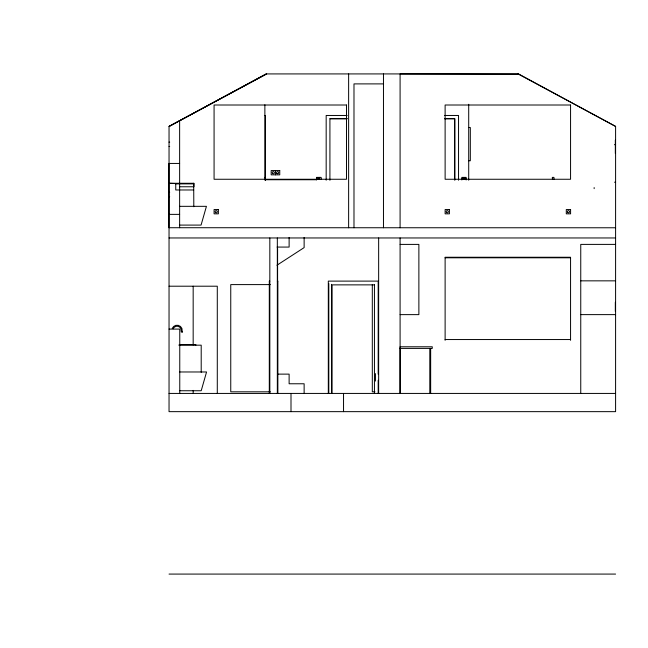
<?xml version="1.0" encoding="UTF-8"?>
<svg xmlns="http://www.w3.org/2000/svg" width="648" height="648" viewBox="0 0 648 648"><rect width="100%" height="100%" fill="white"/><g stroke="black" fill="none" stroke-linecap="round" stroke-linejoin="round"><path stroke-width="0.97" d="M276.947 265.226L304.131 247.609L304.131 237.427M383.47 83.892L353.986 83.892L353.986 227.772M264.87 115.466L265.405 115.466L265.405 180.298M347.15 115.466L326.171 115.466L326.171 180.217M444.552 115.466L458.541 115.466L458.541 180.217M347.085 118.681L329.921 118.681L329.921 180.298M444.69 118.681L454.791 118.681L454.791 180.298M329.994 118.738L347.117 118.738M444.609 118.738L454.677 118.738L454.677 179.423M468.707 127.526L470.318 127.526L470.318 160.761L468.707 160.761M169.039 142.139L169.687 142.139M614.523 144.682L615.592 144.682M169.039 146.432L169.687 146.432M179.634 163.442L168.909 163.442L168.909 227.723L615.6 227.772M264.87 177.382L265.518 177.382L265.518 179.95M264.87 179.739L316.337 179.739M614.523 182.209L615.592 182.209M169.039 183.279L193.971 183.279L193.971 186.762L179.634 186.762M175.746 183.878L193.703 183.878M193.703 189.977L175.746 189.977L175.746 183.546L169.306 183.279M169.039 192.399L169.687 192.399M169.039 196.684L169.687 196.684M179.634 206.331L206.437 206.331L201.074 225.091L179.634 225.091M169.039 214.375L179.634 214.375M169.039 237.962L615.592 237.962M400.116 244.401L418.875 244.401L418.875 314.628L400.116 314.628M615.592 244.393L580.754 244.393L580.754 393.425M277.061 247.074L289.121 247.074L289.121 237.427M445.119 257.791L570.564 257.791M580.754 280.843L615.592 280.843M269.827 281.111L269.293 281.111L269.293 393.425M277.328 281.111L277.862 281.111L277.862 393.425M270.346 284.602L230.753 284.602L230.753 391.813L270.346 391.813M374.439 284.869L332.068 284.869L332.068 393.425M169.039 286.205L217.291 286.205L217.291 393.425M580.754 314.62L615.592 314.62M169.039 329.095L179.763 329.095L179.763 393.425M182.307 332.051L181.31 332.051L180.986 328.811A4.261 4.253 0 0 0 173.121 328.811M445.119 339.544L570.564 339.544M179.277 344.639L195.85 344.639L195.85 345.173M178.84 345.173L201.204 345.173L201.204 372.317M400.1 348.397L432.265 348.397L432.265 346.785L400.1 346.785L400.1 393.425L400.091 237.962M179.763 371.976L206.566 371.976L201.204 390.744L179.763 390.744M278.114 374.123L289.121 374.123L289.121 383.77L304.131 383.77L304.131 393.425M374.957 391.813L372.308 391.813L372.308 284.602M169.039 393.425L615.592 393.425M169.039 574.079L615.592 574.079M518.505 74.188L400.091 73.921L400.091 227.772M518.011 73.921L615.6 126.36L615.592 411.65L169.039 411.65L169.039 126.36L266.628 73.921L169.039 126.457L266.069 73.921L518.562 73.921L615.592 126.457M554.048 179.391L553.927 177.382L552.323 177.382L552.436 179.366M321.238 179.391L321.116 177.382L316.516 177.382L316.516 179.95M319.505 177.382L319.626 179.366M615.325 140.073L615.325 153.471M615.325 302.292L615.325 311.404M594.151 187.572L594.151 188.641M570.564 340.297L570.564 257.256L445.119 257.256L445.119 340.297M468.707 104.288L468.707 180.201M466.139 179.958L466.139 177.382L461.846 177.382L461.846 179.958M465.604 179.528L465.604 177.925L462.389 177.925L462.389 179.528M463.992 177.925L463.992 179.528M430.661 348.397L430.661 393.425M429.802 348.397L429.802 393.425M383.47 73.921L383.47 227.772M378.651 237.962L378.651 393.425M378.189 374.196L378.189 281.111L328.309 281.111L328.309 393.425M378.189 380.271L378.189 393.425M375.435 373.604L375.435 381.081M374.439 284.602L374.439 393.425M348.632 73.921L348.632 227.772M343.537 393.425L343.537 411.65M331.549 284.326L331.525 393.425M328.795 283.524L328.795 393.425M318.662 179.528L318.662 177.917L317.05 177.917L317.05 179.528M291.001 393.425L291.001 411.65M277.595 248.678L277.595 281.888M277.328 237.962L277.328 393.425M275.465 170.562L275.465 174.847M269.827 237.962L269.827 393.425M264.87 104.806L264.87 179.95M193.703 183.279L193.809 206.744M193.169 286.205L193.169 344.874M193.169 390.388L193.169 393.425M182.299 332.051L181.91 328.431A5.257 5.257 0 0 0 172.198 328.431M179.634 120.722L179.634 227.723M346.486 105.008L214.075 105.008L214.075 179.261L346.486 179.261L346.486 105.008M570.564 105.008L445.119 105.008L445.127 179.261L570.564 179.261L570.564 105.008M279.75 170.562L271.172 170.562L271.172 174.847L279.75 174.847L279.75 170.562M218.376 209.547L214.083 209.547L214.083 213.84L218.376 213.84L218.376 209.547M449.42 209.547L445.135 209.547L445.135 213.84L449.42 213.84L449.42 209.547M570.588 209.547L566.295 209.547L566.295 213.84L570.588 213.84L570.588 209.547M276.85 173.462A1.069 1.069 0 0 0 278.648 172.984A1.069 1.069 0 0 0 277.328 171.671A1.069 1.069 0 0 0 276.85 173.462M272.565 173.462A1.069 1.069 0 0 0 274.355 172.984A1.069 1.069 0 0 0 273.043 171.671A1.069 1.069 0 0 0 272.565 173.462M215.468 212.455A1.069 1.069 0 0 0 217.266 211.969A1.069 1.069 0 0 0 215.954 210.657A1.069 1.069 0 0 0 215.468 212.455M567.68 212.455A1.069 1.069 0 0 0 569.479 211.969A1.069 1.069 0 0 0 568.166 210.657A1.069 1.069 0 0 0 567.68 212.455M446.521 212.455A1.069 1.069 0 0 0 448.311 211.969A1.069 1.069 0 0 0 446.999 210.657A1.069 1.069 0 0 0 446.521 212.455"/></g></svg>
